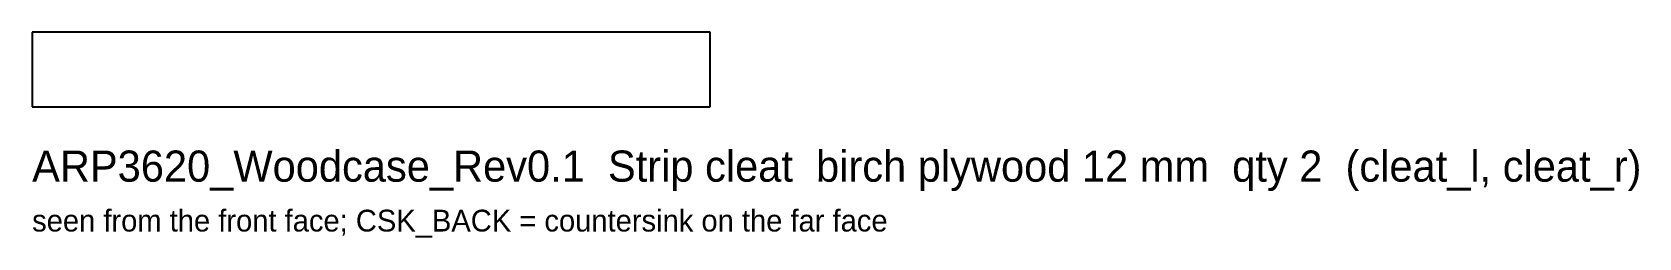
# Model space of a CAD drawing. Header units: millimetres. Extents: x 0 to 258, y -21 to 12.
import ezdxf

# ---------------------------------------------------------------- set-up
doc = ezdxf.new("R2010")
doc.units = ezdxf.units.MM
doc.layers.add('NOTE', color=8, linetype='CONTINUOUS')
doc.layers.add('OUTLINE', color=7, linetype='CONTINUOUS')

msp = doc.modelspace()

# ---------------------------------------------------------------- linework, layer by layer
at = {"layer": 'OUTLINE'}
for p, q in [((109, 12), (0, 12)), ((0, 12), (0, 0)), ((109, 0), (109, 12)), ((0, 0), (109, 0))]:
    msp.add_line(p, q, dxfattribs=at)

# ---------------------------------------------------------------- texts
at = {"layer": 'NOTE'}
for s, height, p in [('ARP3620_Woodcase_Rev0.1  Strip cleat  birch plywood 12 mm  qty 2  (cleat_l, cleat_r)', 5, (0, -12)), ('seen from the front face; CSK_BACK = countersink on the far face', 3.5, (0, -20))]:
    msp.add_text(s, height=height, dxfattribs=at).set_placement(p)

doc.saveas('drawing.dxf')
